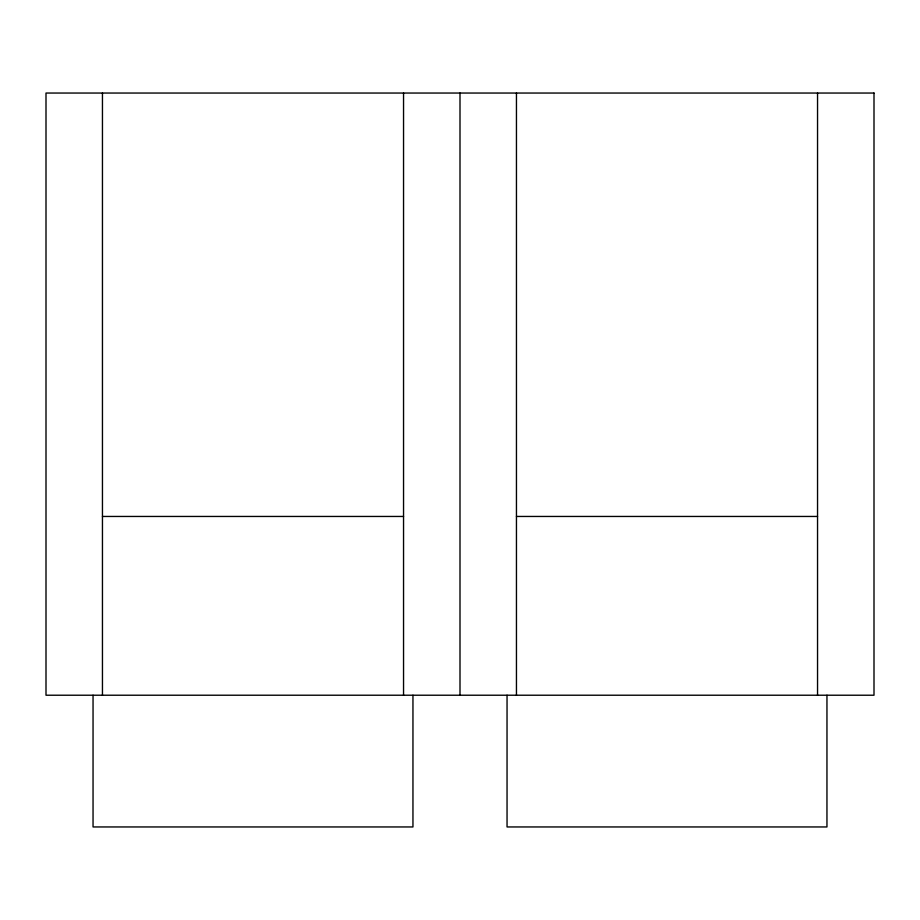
<?xml version="1.0" encoding="UTF-8"?>
<svg xmlns="http://www.w3.org/2000/svg" width="920" height="920" viewBox="0 0 920 920"><rect width="100%" height="100%" fill="white"/><g stroke="black" fill="none" stroke-linecap="round" stroke-linejoin="round"><path stroke-width="1.38" d="M102.453 516.453L403.546 516.453M516.453 516.453L817.546 516.453M826.953 695.221L826.953 826.953L507.046 826.953L507.046 695.221M817.546 93.046L817.546 695.221M516.453 93.046L516.453 695.221M460 93.046L460 695.221M412.953 695.221L412.953 826.953L93.046 826.953L93.046 695.221M403.546 93.046L403.546 695.221M102.453 93.046L102.453 695.221M874 93.046L46 93.046L46 695.221L874 695.221L874 93.046"/></g></svg>
